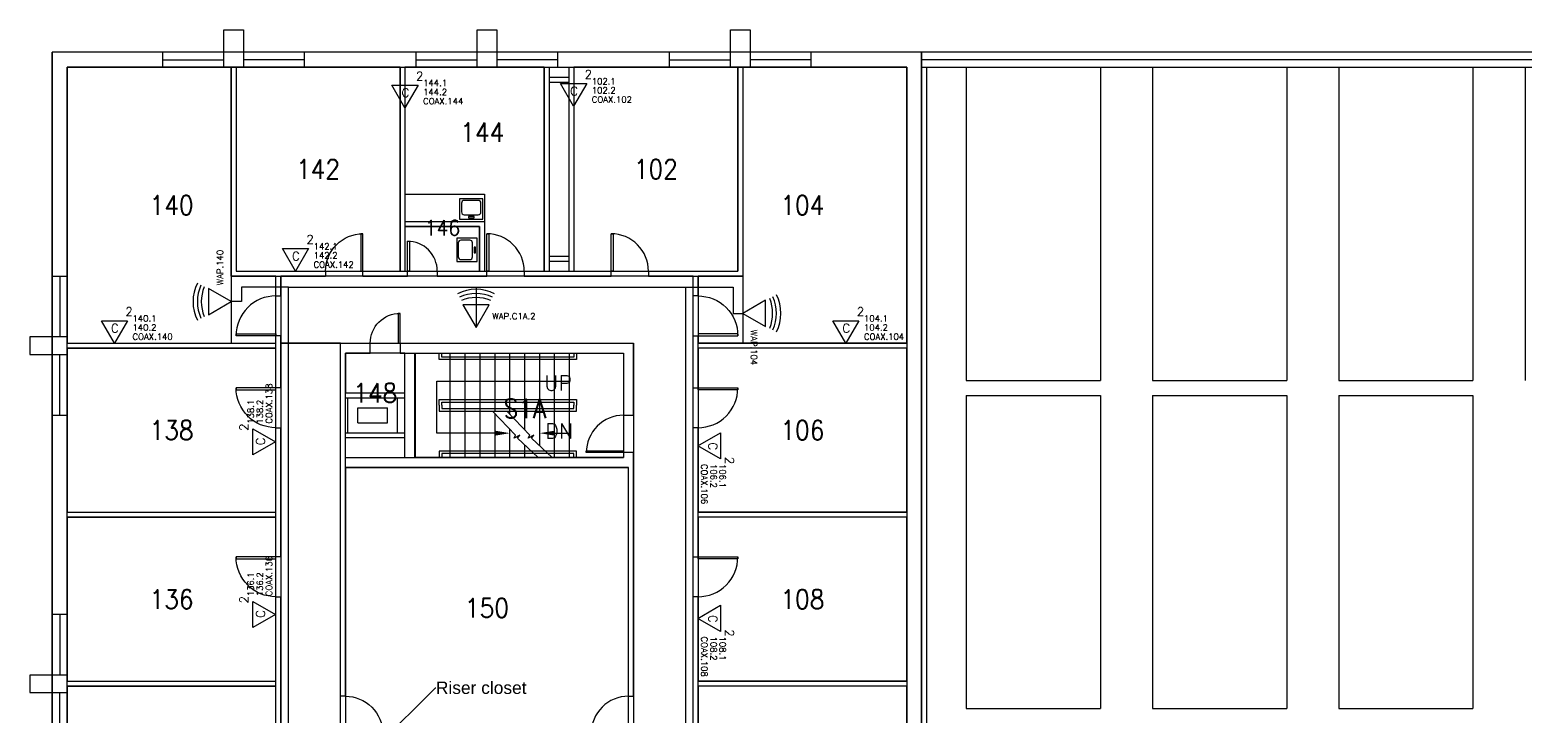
# Model space of a CAD drawing. Header units: inches. Extents: x -460 to 10305, y -938 to 5356.
# Drawn here: x -18 to 1186, y 2703 to 3255 of the extents above; entities that cross this region are included whole.
import ezdxf
from ezdxf import colors
from ezdxf.entities.mleader import LeaderData, LeaderLine
from ezdxf.enums import TextEntityAlignment as Align
from ezdxf.math import Vec2, Vec3

# ---------------------------------------------------------------- set-up
doc = ezdxf.new("R2010")
doc.units = ezdxf.units.IN
doc.header["$MEASUREMENT"] = 0
doc.set_wipeout_variables(frame=1)
doc.linetypes.add('01-0263-01-DWG-BFP-ARCH$0$763', pattern=[5.0001, 5, -0.0001])
for name, color, linetype in [('01-0263-01-DWG-BFP-ARCH$0$SP-AREA', 250, '01-0263-01-DWG-BFP-ARCH$0$763'), ('01-0263-01-DWG-BFP-ARCH$0$SP-CASEHIDE', 11, 'Continuous'), ('01-0263-01-DWG-BFP-ARCH$0$SP-DOORS', 5, 'Continuous'), ('01-0263-01-DWG-BFP-ARCH$0$SP-FIXT', 35, 'Continuous'), ('01-0263-01-DWG-BFP-ARCH$0$SP-GROSS', 30, 'Continuous'), ('01-0263-01-DWG-BFP-ARCH$0$SP-GUARDRAIL', 150, 'Continuous'), ('01-0263-01-DWG-BFP-ARCH$0$SP-RMNO', 7, 'Continuous'), ('01-0263-01-DWG-BFP-ARCH$0$SP-ROOM', 7, 'Continuous'), ('01-0263-01-DWG-BFP-ARCH$0$SP-SITE', 3, 'Continuous'), ('01-0263-01-DWG-BFP-ARCH$0$SP-STAIRS', 1, 'Continuous'), ('01-0263-01-DWG-BFP-ARCH$0$SP-TEXT', 72, 'Continuous'), ('01-0263-01-DWG-BFP-ARCH$0$SP-WALL', 7, 'Continuous'), ('01-0263-01-DWG-BFP-ARCH$0$SP-WINDOWS', 6, 'Continuous'), ('T-Anno-Note', 7, 'Continuous'), ('T-Anno-Soffit', 200, 'Continuous'), ('T-Comm-E', 1, 'Continuous'), ('T-Comm-E-Wireless', 1, 'Continuous'), ('T-Comm-Path', 40, 'Continuous')]:
    doc.layers.add(name, color=color, linetype=linetype)
doc.layers.get('01-0263-01-DWG-BFP-ARCH$0$SP-ROOM').off()
doc.styles.add('01-0263-01-DWG-BFP-ARCH$0$ROMANS', font='ROMANS.shx', dxfattribs={"width": 0.9})
doc.styles.add('01-0263-01-DWG-BFP-ARCH$0$STANDARD', font='TXT.shx', dxfattribs={"height": 12})
doc.styles.add('3-32', font='SIMPLEX.shx', dxfattribs={"height": 9})

# ---------------------------------------------------------------- blocks, each defined once
blk = doc.blocks.new('01-0263-01-DWG-BFP-ARCH$0$DOR00')
at = {"color": 0}
for p, q in [((0, 1), (0, 0)), ((1, 0), (1, 1))]:
    blk.add_line(p, q, dxfattribs=at)
blk = doc.blocks.new('01-0263-01-DWG-BFP-ARCH$0$DOR01')
at = {"color": 0}
for p, q in [((1, 1), (0, 1)), ((0, 1), (0, 0)), ((1, 0), (1, 1)), ((0, 0), (1, 0))]:
    blk.add_line(p, q, dxfattribs=at)
blk = doc.blocks.new('01-0263-01-DWG-BFP-ARCH$0$S')
for p, q in [((4.1, 17.7, 36), (4.1, 8.7, 36)), ((21.3, 20.6, 36), (7, 20.6, 36)), ((24.2, 8.7, 36), (24.2, 17.7, 36)), ((7, 5.8, 36), (21.3, 5.8, 36))]:
    blk.add_line(p, q)
at = {"elevation": 36}
for points in [[(2.2, 1.1), (26.2, 1.1), (26.2, 22.1), (2.2, 22.1)], [(11.2, 2.6), (17.1, 2.6), (17.1, 4.1), (11.2, 4.1)]]:
    blk.add_lwpolyline(points, close=True, dxfattribs=at)
for centre, start, end in [((7, 17.7, 36), 90, 180), ((21.3, 17.7, 36), 0, 90), ((7, 8.7, 36), 180, 270), ((21.3, 8.7, 36), 270, 0)]:
    blk.add_arc(centre, 2.88, start, end)
blk = doc.blocks.new('01-0263-01-DWG-BFP-ARCH$0$FMGRM1')
at = {"style": '01-0263-01-DWG-BFP-ARCH$0$ROMANS', "width": 0.9}
for tag, p in [('DATA1', (0, -0.443)), ('DATA2', (0, -0.602)), ('DATA3', (0, -0.762)), ('DATA4', (0, -0.921)), ('DATA5', (0, -1.081))]:
    blk.add_attdef(tag, text='', height=0.117, dxfattribs=at).set_placement(p, align=Align.CENTER)
at = {"linetype": 'Continuous'}
blk.add_wipeout([(-0.375, -0.125), (0.375, -0.125), (0.375, 0.125), (-0.375, 0.125)], dxfattribs=at)
at = {"style": '01-0263-01-DWG-BFP-ARCH$0$ROMANS', "width": 0.9}
blk.add_attdef('RMAREA', text='', height=0.117, dxfattribs=at).set_placement((0, -0.284), align=Align.CENTER)
at = {"layer": '01-0263-01-DWG-BFP-ARCH$0$SP-RMNO', "style": '01-0263-01-DWG-BFP-ARCH$0$ROMANS', "width": 0.9}
blk.add_attdef('RMNUMB', text='', height=0.16, dxfattribs=at).set_placement((0, 0), align=Align.MIDDLE)
blk = doc.blocks.new('01-0263-01-DWG-BFP-ARCH', base_point=(1295.2, 1353.4))
at = {"layer": '01-0263-01-DWG-BFP-ARCH$0$SP-AREA', "linetype": 'Continuous'}
for points in [[(1307.2, 2411.4), (1307.2, 2407.4), (1475.2, 2407.4), (1475.2, 2461.4), (1439.2, 2461.4), (1439.2, 2629.4), (1307.2, 2629.4)], [(1575.2, 2629.4), (1443.2, 2629.4), (1443.2, 2465.4), (1575.2, 2465.4)], [(1643.2, 2505.4), (1643.2, 2465.4), (1691.2, 2465.4), (1691.2, 2629.4), (1579.2, 2629.4), (1579.2, 2505.4)], [(1715.2, 2465.4), (1847.2, 2465.4), (1847.2, 2629.4), (1715.2, 2629.4)], [(1851.2, 2461.4), (1815.2, 2461.4), (1815.2, 2407.4), (1983.2, 2407.4), (1983.2, 2629.4), (1851.2, 2629.4)], [(1639.2, 2465.4), (1639.2, 2501.4), (1579.2, 2501.4), (1579.2, 2465.4)], [(1475.2, 2271.4), (1475.2, 2403.4), (1307.2, 2403.4), (1307.2, 2271.4)], [(1579.2, 2367.4), (1579.2, 2399.4), (1575.2, 2399.4), (1551.2, 2399.4), (1531.2, 2399.4), (1531.2, 2367.4)], [(1587.7, 2399.4), (1755.2, 2399.4), (1755.2, 2315.4), (1587.7, 2315.4), (1587.7, 2399.4)], [(1983.2, 2271.4), (1983.2, 2403.4), (1815.2, 2403.4), (1815.2, 2271.4)], [(1531.2, 2081.4), (1759.2, 2081.4), (1759.2, 2307.4), (1531.2, 2307.4)], [(1475.2, 2135.4), (1475.2, 2267.4), (1307.2, 2267.4), (1307.2, 2135.4)], [(1983.2, 2135.4), (1983.2, 2267.4), (1815.2, 2267.4), (1815.2, 2135.4)], [(1475.2, 1999.4), (1475.2, 2131.4), (1307.2, 2131.4), (1307.2, 1999.4)], [(1983.2, 1999.4), (1983.2, 2131.4), (1815.2, 2131.4), (1815.2, 1999.4)]]:
    blk.add_lwpolyline(points, close=True, dxfattribs=at)
at = {"layer": '01-0263-01-DWG-BFP-ARCH$0$SP-AREA'}
blk.add_lwpolyline([(1527.2, 2407.4), (1479.2, 2407.4), (1479.2, 1533.4), (1811.2, 1533.4), (1811.2, 2461.4), (1479.2, 2461.4), (1479.2, 2407.4), (1527.2, 2407.4), (1763.2, 2407.4), (1763.2, 1587.4), (1527.2, 1587.4), (1527.2, 2407.4)], close=True, dxfattribs=at)
at = {"layer": '01-0263-01-DWG-BFP-ARCH$0$SP-CASEHIDE'}
for p, q in [((1579.2, 2527.4), (1643.2, 2527.4)), ((1643.2, 2527.4), (1643.2, 2505.4))]:
    blk.add_line(p, q, dxfattribs=at)
at = {"layer": '01-0263-01-DWG-BFP-ARCH$0$SP-DOORS'}
for points in [[(1515.2, 2465.4, -0.414214), (1545.2, 2495.4, -0.414214)], [(1675.2, 2465.4, 0.414214), (1645.2, 2495.4, 0.414214)], [(1775.2, 2465.4, 0.414214), (1745.2, 2495.4, 0.414214)], [(1605.2, 2465.4, 0.414214), (1581.2, 2489.4, 0.414214)], [(1475.2, 2445.4, 0.414214), (1443.2, 2413.4, 0.414214)], [(1815.2, 2445.4, -0.414214), (1847.2, 2413.4, -0.414214)], [(1551.2, 2407.4, -0.414214), (1575.2, 2431.4, -0.414214)], [(1475.2, 2339.4, -0.414214), (1443.2, 2371.4, -0.414214)], [(1815.2, 2339.4, 0.414214), (1847.2, 2371.4, 0.414214)], [(1755.2, 2349.4, 0.414214), (1725.2, 2319.4, 0.414214)], [(1475.2, 2203.4, -0.414214), (1443.2, 2235.4, -0.414214)], [(1815.2, 2203.4, 0.414214), (1847.2, 2235.4, 0.414214)], [(1531.2, 2123.4, -0.414214), (1561.2, 2093.4, -0.414214)], [(1759.2, 2123.4, 0.414214), (1729.2, 2093.4, 0.414214)]]:
    blk.add_lwpolyline(points, format="xyb", dxfattribs=at)
at = {"layer": '01-0263-01-DWG-BFP-ARCH$0$SP-GROSS'}
blk.add_lwpolyline([(1995.2, 2641.4), (1295.2, 2641.4), (1295.2, 1353.4), (1995.1, 1353.5), (1995, 1373.7), (1995.2, 2641.4)], close=True, dxfattribs=at)
at = {"layer": '01-0263-01-DWG-BFP-ARCH$0$SP-GUARDRAIL'}
for p, q in [((1606.8, 2394.2), (1606.8, 2399.4)), ((1608.8, 2396.2), (1608.8, 2399.4)), ((1715.2, 2396.2), (1608.8, 2396.2)), ((1715.2, 2399.4), (1715.2, 2396.2)), ((1717.2, 2399.4), (1717.2, 2394.2)), ((1717.2, 2394.2), (1606.8, 2394.2)), ((1717.2, 2320.6), (1606.8, 2320.6)), ((1606.8, 2320.6), (1606.8, 2315.4)), ((1715.2, 2318.6), (1608.8, 2318.6)), ((1608.8, 2318.6), (1608.8, 2315.4)), ((1715.2, 2315.4), (1715.2, 2318.6)), ((1717.2, 2315.4), (1717.2, 2320.6))]:
    blk.add_line(p, q, dxfattribs=at)
for points in [[(1606.8, 2357.4), (1606.8, 2362), (1717.2, 2362)], [(1608.8, 2357.4), (1608.8, 2360), (1715.2, 2360)], [(1715.2, 2360), (1715.2, 2357.4)], [(1717.2, 2362), (1717.2, 2357.4)], [(1606.8, 2357.4), (1606.8, 2352.8), (1717.2, 2352.8)], [(1608.8, 2357.4), (1608.8, 2354.8), (1715.2, 2354.8)], [(1715.2, 2354.8), (1715.2, 2357.4)], [(1717.2, 2352.8), (1717.2, 2357.4)]]:
    blk.add_lwpolyline(points, dxfattribs=at)
at = {"layer": '01-0263-01-DWG-BFP-ARCH$0$SP-SITE'}
for p, q in [((2031.2, 2629.4), (2031.2, 2377.4)), ((2031.2, 2629.4), (2139.2, 2629.4)), ((2139.2, 2629.4), (2139.2, 2377.4)), ((2181.2, 2629.4), (2181.2, 2377.4)), ((2289.2, 2629.4), (2289.2, 2377.4)), ((2331.2, 2629.4), (2331.2, 2377.4)), ((2439.2, 2629.4), (2439.2, 2377.4)), ((2481.2, 2629.4), (2481.2, 2377.4)), ((2031.2, 2377.4), (2139.2, 2377.4)), ((2181.2, 2377.4), (2289.2, 2377.4)), ((2331.2, 2377.4), (2439.2, 2377.4)), ((2031.2, 2365.4), (2031.2, 2113.4)), ((2031.2, 2365.4), (2139.2, 2365.4)), ((2139.2, 2365.4), (2139.2, 2113.4)), ((2181.2, 2365.4), (2181.2, 2113.4)), ((2181.2, 2365.4), (2289.2, 2365.4)), ((2289.2, 2365.4), (2289.2, 2113.4)), ((2331.2, 2365.4), (2331.2, 2113.4)), ((2331.2, 2365.4), (2439.2, 2365.4)), ((2439.2, 2365.4), (2439.2, 2113.4)), ((2031.2, 2113.4), (2139.2, 2113.4)), ((2181.2, 2113.4), (2289.2, 2113.4)), ((2331.2, 2113.4), (2439.2, 2113.4))]:
    blk.add_line(p, q, dxfattribs=at)
for points in [[(2533.2, 2641.4), (2421.7, 2641.4), (1995.2, 2641.4)], [(2533.2, 2635.4), (1995.2, 2635.4)], [(1995.2, 2629.4), (2421.7, 2629.4), (2533.2, 2629.4)]]:
    blk.add_lwpolyline(points, dxfattribs=at)
at = {"layer": '01-0263-01-DWG-BFP-ARCH$0$SP-STAIRS'}
for p, q in [((1615.7, 2315.4), (1615.7, 2399.4)), ((1627.7, 2315.4), (1627.7, 2399.4)), ((1639.7, 2315.4), (1639.7, 2399.4)), ((1651.7, 2352.8), (1651.7, 2399.4)), ((1663.7, 2350), (1663.7, 2399.4)), ((1675.7, 2337.3), (1675.7, 2399.4)), ((1687.7, 2324.9), (1687.7, 2399.4)), ((1699.7, 2315.4), (1699.7, 2399.4)), ((1711.7, 2315.4), (1711.7, 2399.4)), ((1651.7, 2315.4), (1651.7, 2350.8)), ((1663.7, 2315.4), (1663.7, 2338.1)), ((1675.7, 2315.4), (1675.7, 2325.5))]:
    blk.add_line(p, q, dxfattribs=at)
for points in [[(1686.5, 2315.4), (1669.8, 2331.1), (1671.7, 2333.5), (1667.2, 2330.9), (1668.2, 2333.3), (1649.8, 2352.8)], [(1697.8, 2315.4), (1681.1, 2331.1), (1683, 2333.5), (1678.5, 2330.9), (1679.6, 2333.3), (1661.1, 2352.8)]]:
    blk.add_lwpolyline(points, dxfattribs=at)
at = {"layer": '01-0263-01-DWG-BFP-ARCH$0$SP-TEXT'}
for p, q in [((1604.8, 2335), (1604.8, 2376.9)), ((1604.8, 2376.9), (1711.7, 2376.9)), ((1651.7, 2335), (1604.8, 2335)), ((1699.7, 2335), (1711.7, 2335))]:
    blk.add_line(p, q, dxfattribs=at)
for points in [[(1651.7, 2333), (1651.7, 2337), (1663.7, 2335)], [(1699.7, 2337), (1699.7, 2333), (1687.7, 2335)]]:
    blk.add_solid(points, dxfattribs=at)
at = {"layer": '01-0263-01-DWG-BFP-ARCH$0$SP-WALL'}
for p, q in [((1433.2, 2659.4), (1449.2, 2659.4)), ((1433.2, 2629.4), (1433.2, 2659.4)), ((1449.2, 2659.4), (1449.2, 2629.4)), ((1637.2, 2629.4), (1637.2, 2659.4)), ((1637.2, 2659.4), (1653.2, 2659.4)), ((1653.2, 2659.4), (1653.2, 2629.4)), ((1841.2, 2659.4), (1857.2, 2659.4)), ((1841.2, 2629.4), (1841.2, 2659.4)), ((1857.2, 2659.4), (1857.2, 2629.4)), ((1384.2, 2629.4), (1384.2, 2641.4)), ((1498.2, 2629.4), (1498.2, 2641.4)), ((1588.2, 2629.4), (1588.2, 2641.4)), ((1702.2, 2629.4), (1702.2, 2641.4)), ((1792.2, 2629.4), (1792.2, 2641.4)), ((1906.2, 2629.4), (1906.2, 2641.4)), ((1995.2, 2641.4), (1995.2, 1375.4)), ((1449.2, 2629.4), (1433.2, 2629.4)), ((1439.2, 2629.4), (1439.2, 2461.4)), ((1443.2, 2629.4), (1443.2, 2465.4)), ((1575.2, 2629.4), (1575.2, 2465.4)), ((1579.2, 2629.4), (1579.2, 2465.4)), ((1653.2, 2629.4), (1637.2, 2629.4)), ((1691.2, 2629.4), (1691.2, 2465.4)), ((1695.2, 2629.4), (1695.2, 2465.4)), ((1711.2, 2629.4), (1711.2, 2465.4)), ((1715.2, 2629.4), (1715.2, 2465.4)), ((1857.2, 2629.4), (1841.2, 2629.4)), ((1847.2, 2629.4), (1847.2, 2465.4)), ((1851.2, 2629.4), (1851.2, 2461.4)), ((1983.2, 2629.4), (1983.2, 1365.4)), ((1999.2, 2629.4), (1999.2, 1381.4)), ((1579.2, 2505.4), (1643.2, 2505.4)), ((1643.2, 2505.4), (1643.2, 2465.4)), ((1579.2, 2501.4), (1639.2, 2501.4)), ((1639.2, 2501.4), (1639.2, 2465.4)), ((1295.2, 2461.4), (1307.2, 2461.4)), ((1439.2, 2461.4), (1515.2, 2461.4)), ((1443.2, 2465.4), (1515.2, 2465.4)), ((1475.2, 2445.4), (1475.2, 2461.4)), ((1479.2, 2445.4), (1479.2, 2461.4)), ((1545.2, 2465.4), (1581.2, 2465.4)), ((1545.2, 2461.4), (1581.2, 2461.4)), ((1605.2, 2465.4), (1645.2, 2465.4)), ((1605.2, 2461.4), (1645.2, 2461.4)), ((1675.2, 2465.4), (1745.2, 2465.4)), ((1675.2, 2461.4), (1745.2, 2461.4)), ((1775.2, 2465.4), (1847.2, 2465.4)), ((1775.2, 2461.4), (1851.2, 2461.4)), ((1811.2, 2445.4), (1811.2, 2461.4)), ((1815.2, 2445.4), (1815.2, 2461.4)), ((1307.2, 2412.4), (1277.2, 2412.4)), ((1277.2, 2412.4), (1277.2, 2398.4)), ((1295.2, 2412.4), (1295.2, 2398.4)), ((1475.2, 2371.4), (1475.2, 2413.4)), ((1479.2, 2371.4), (1479.2, 2413.4)), ((1811.2, 2371.4), (1811.2, 2413.4)), ((1815.2, 2371.4), (1815.2, 2413.4)), ((1277.2, 2398.4), (1307.2, 2398.4)), ((1307.2, 2407.4), (1475.2, 2407.4)), ((1307.2, 2403.4), (1475.2, 2403.4)), ((1527.2, 2407.4), (1551.2, 2407.4)), ((1527.2, 2123.4), (1527.2, 2407.4)), ((1531.2, 2399.4), (1551.2, 2399.4)), ((1531.2, 2123.4), (1531.2, 2399.4)), ((1575.2, 2407.4), (1763.2, 2407.4)), ((1575.2, 2399.4), (1755.2, 2399.4)), ((1579.2, 2315.4), (1579.2, 2399.4)), ((1587.2, 2315.4), (1587.2, 2399.4)), ((1755.2, 2399.4), (1755.2, 2349.4)), ((1763.2, 2349.4), (1763.2, 2407.4)), ((1983.2, 2407.4), (1815.2, 2407.4)), ((1983.2, 2403.4), (1815.2, 2403.4)), ((1531.2, 2367.4), (1579.2, 2367.4)), ((1531.2, 2363.4), (1579.2, 2363.4)), ((1533.2, 2335.4), (1533.2, 2363.4)), ((1573.2, 2335.4), (1573.2, 2363.4)), ((1295.2, 2349.4), (1307.2, 2349.4)), ((1541.2, 2355.4), (1565.2, 2355.4)), ((1541.2, 2343.4), (1541.2, 2355.4)), ((1565.2, 2343.4), (1565.2, 2355.4)), ((1475.2, 2235.4), (1475.2, 2339.4)), ((1479.2, 2235.4), (1479.2, 2339.4)), ((1541.2, 2343.4), (1565.2, 2343.4)), ((1811.2, 2235.4), (1811.2, 2339.4)), ((1815.2, 2235.4), (1815.2, 2339.4)), ((1531.2, 2335.4), (1579.2, 2335.4)), ((1531.2, 2331.4), (1579.2, 2331.4)), ((1531.2, 2315.4), (1755.2, 2315.4)), ((1755.2, 2319.4), (1755.2, 2315.4)), ((1763.2, 2123.4), (1763.2, 2319.4)), ((1531.2, 2307.4), (1759.2, 2307.4)), ((1759.2, 2123.4), (1759.2, 2307.4)), ((1307.2, 2271.4), (1475.2, 2271.4)), ((1307.2, 2267.4), (1475.2, 2267.4)), ((1983.2, 2271.4), (1815.2, 2271.4)), ((1983.2, 2267.4), (1815.2, 2267.4)), ((1475.2, 2099.4), (1475.2, 2203.4)), ((1479.2, 2099.4), (1479.2, 2203.4)), ((1811.2, 2099.4), (1811.2, 2203.4)), ((1815.2, 2099.4), (1815.2, 2203.4)), ((1295.2, 2189.4), (1307.2, 2189.4)), ((1307.2, 2140.4), (1277.2, 2140.4)), ((1277.2, 2140.4), (1277.2, 2126.4)), ((1295.2, 2140.4), (1295.2, 2126.4)), ((1307.2, 2135.4), (1475.2, 2135.4)), ((1307.2, 2131.4), (1475.2, 2131.4)), ((1983.2, 2135.4), (1815.2, 2135.4)), ((1983.2, 2131.4), (1815.2, 2131.4)), ((1277.2, 2126.4), (1307.2, 2126.4))]:
    blk.add_line(p, q, dxfattribs=at)
for points in [[(1295.2, 1904.4), (1295.2, 2411.4), (1295.2, 2641.4)], [(1995.1, 2641.4), (1295.2, 2641.4)], [(1307.2, 1904.4), (1307.2, 2411.4), (1307.2, 2629.4)], [(1307.2, 2629.4), (1983.2, 2629.4)], [(1695.2, 2621.4), (1711.2, 2621.4)], [(1695.2, 2617.4), (1711.2, 2617.4)], [(1695.2, 2477.4), (1711.2, 2477.4)], [(1695.2, 2473.4), (1711.2, 2473.4)]]:
    blk.add_lwpolyline(points, dxfattribs=at)
at = {"layer": '01-0263-01-DWG-BFP-ARCH$0$SP-WINDOWS'}
for p, q in [((1384.2, 2635.4), (1433.2, 2635.4)), ((1498.2, 2635.4), (1449.2, 2635.4)), ((1588.2, 2635.4), (1637.2, 2635.4)), ((1702.2, 2635.4), (1653.2, 2635.4)), ((1792.2, 2635.4), (1841.2, 2635.4)), ((1906.2, 2635.4), (1857.2, 2635.4)), ((1301.2, 2461.4), (1301.2, 2412.4)), ((1301.2, 2349.4), (1301.2, 2398.4)), ((1301.2, 2189.4), (1301.2, 2140.4)), ((1301.2, 2077.4), (1301.2, 2126.4))]:
    blk.add_line(p, q, dxfattribs=at)
at = {"layer": '01-0263-01-DWG-BFP-ARCH$0$SP-DOORS'}
for p, xscale, yscale, zscale, rotation in [((1545.2, 2465.4), 30, 1.5, 30, 90), ((1645.2, 2465.4), 30, -1.5, 30, 90), ((1745.2, 2465.4), 30, -1.5, 30, 90), ((1581.2, 2465.4), 24, -1.5, 24, 90), ((1575.2, 2407.4), 24, 1.5, 24, 90.00000000000323), ((1475.2, 2413.4), 32, -1.5, 32, 180), ((1475.2, 2371.4), 32, 1.5, 32, 180), ((1755.2, 2319.4), 30, -1.5, 30, 180), ((1475.2, 2235.4), 32, 1.5, 32, 180)]:
    blk.add_blockref('01-0263-01-DWG-BFP-ARCH$0$DOR01', p, dxfattribs=dict(at, xscale=xscale, yscale=yscale, zscale=zscale, rotation=rotation))
at = {"layer": '01-0263-01-DWG-BFP-ARCH$0$SP-DOORS', "xscale": 32, "zscale": 32}
for p, yscale in [((1815.2, 2413.4), 1.5), ((1815.2, 2371.4), -1.5), ((1815.2, 2235.4), -1.5)]:
    blk.add_blockref('01-0263-01-DWG-BFP-ARCH$0$DOR01', p, dxfattribs=dict(at, yscale=yscale))
at = {"layer": '01-0263-01-DWG-BFP-ARCH$0$SP-FIXT', "xscale": 0.78, "yscale": 0.78, "zscale": 0.78}
blk.add_blockref('01-0263-01-DWG-BFP-ARCH$0$S', (1621.5, 2506.2, 7.9), dxfattribs=at)
at = {"layer": '01-0263-01-DWG-BFP-ARCH$0$SP-FIXT', "xscale": 0.78, "yscale": 0.78, "zscale": 0.78, "rotation": 90}
blk.add_blockref('01-0263-01-DWG-BFP-ARCH$0$S', (1638.1, 2471.4, 7.9), dxfattribs=at)
at = {"layer": '01-0263-01-DWG-BFP-ARCH$0$SP-WALL'}
for p, xscale, yscale, zscale, rotation in [((1545.2, 2465.4), 30, 4, 30, 180), ((1475.2, 2413.4), 32, -4, 32, 90), ((1815.2, 2413.4), 32, 3.999999999999773, 32, 90), ((1575.2, 2399.4), 24, -7.999999999999544, 24, 180), ((1475.2, 2371.4), 32, 4, 32, 270), ((1815.2, 2371.4), 32, -3.999999999999773, 32, 270), ((1755.2, 2319.4), 30, -7.999999999999773, 30, 90), ((1475.2, 2235.4), 32, 4, 32, 270), ((1815.2, 2235.4), 32, -4.000000000000227, 32, 270), ((1531.2, 2093.4), 30, 4, 30, 90), ((1759.2, 2093.4), 30, -3.999999999999773, 30, 90)]:
    blk.add_blockref('01-0263-01-DWG-BFP-ARCH$0$DOR00', p, dxfattribs=dict(at, xscale=xscale, yscale=yscale, zscale=zscale, rotation=rotation))
at = {"layer": '01-0263-01-DWG-BFP-ARCH$0$SP-WALL', "yscale": -4}
for p, xscale, zscale in [((1581.2, 2465.4), 24, 24), ((1645.2, 2465.4), 30, 30), ((1745.2, 2465.4), 30, 30)]:
    blk.add_blockref('01-0263-01-DWG-BFP-ARCH$0$DOR00', p, dxfattribs=dict(at, xscale=xscale, zscale=zscale))
at = {"layer": '01-0263-01-DWG-BFP-ARCH$0$SP-TEXT', "style": '01-0263-01-DWG-BFP-ARCH$0$STANDARD'}
for s, p in [('UP', (1713.6, 2375.3)), ('DN', (1714.4, 2336.8))]:
    blk.add_text(s, height=12, dxfattribs=at).set_placement(p, align=Align.MIDDLE_RIGHT)
at = {"layer": '01-0263-01-DWG-BFP-ARCH$0$SP-ROOM'}
ref = blk.add_blockref('01-0263-01-DWG-BFP-ARCH$0$FMGRM1', (1641.4, 2577.1), dxfattribs=dict(at, xscale=96, yscale=96, zscale=96))
ref.add_attrib('RMNUMB', '144', dxfattribs={"layer": '01-0263-01-DWG-BFP-ARCH$0$SP-RMNO', "height": 15.36, "style": '01-0263-01-DWG-BFP-ARCH$0$ROMANS', "width": 0.9}).set_placement((1641.4, 2577.1), align=Align.MIDDLE)
ref = blk.add_blockref('01-0263-01-DWG-BFP-ARCH$0$FMGRM1', (1509.2, 2547.4), dxfattribs=dict(at, xscale=96, yscale=96, zscale=96))
ref.add_attrib('RMNUMB', '142', dxfattribs={"layer": '01-0263-01-DWG-BFP-ARCH$0$SP-RMNO', "height": 15.36, "style": '01-0263-01-DWG-BFP-ARCH$0$ROMANS', "width": 0.9}).set_placement((1509.2, 2547.4), align=Align.MIDDLE)
ref = blk.add_blockref('01-0263-01-DWG-BFP-ARCH$0$FMGRM1', (1781.2, 2547.4), dxfattribs=dict(at, xscale=96, yscale=96, zscale=96))
ref.add_attrib('RMNUMB', '102', dxfattribs={"layer": '01-0263-01-DWG-BFP-ARCH$0$SP-RMNO', "height": 15.36, "style": '01-0263-01-DWG-BFP-ARCH$0$ROMANS', "width": 0.9}).set_placement((1781.2, 2547.4), align=Align.MIDDLE)
ref = blk.add_blockref('01-0263-01-DWG-BFP-ARCH$0$FMGRM1', (1391.2, 2518.4), dxfattribs=dict(at, xscale=96, yscale=96, zscale=96))
ref.add_attrib('RMNUMB', '140', dxfattribs={"layer": '01-0263-01-DWG-BFP-ARCH$0$SP-RMNO', "height": 15.36, "style": '01-0263-01-DWG-BFP-ARCH$0$ROMANS', "width": 0.9}).set_placement((1391.2, 2518.4), align=Align.MIDDLE)
ref = blk.add_blockref('01-0263-01-DWG-BFP-ARCH$0$FMGRM1', (1899.2, 2518.4), dxfattribs=dict(at, xscale=96, yscale=96, zscale=96))
ref.add_attrib('RMNUMB', '104', dxfattribs={"layer": '01-0263-01-DWG-BFP-ARCH$0$SP-RMNO', "height": 15.36, "style": '01-0263-01-DWG-BFP-ARCH$0$ROMANS', "width": 0.9}).set_placement((1899.2, 2518.4), align=Align.MIDDLE)
ref = blk.add_blockref('01-0263-01-DWG-BFP-ARCH$0$FMGRM1', (1609.4, 2500.2), dxfattribs=dict(at, xscale=76.80000000000003, yscale=76.80000000000003, zscale=76.80000000000003))
ref.add_attrib('RMNUMB', '146', dxfattribs={"layer": '01-0263-01-DWG-BFP-ARCH$0$SP-RMNO', "height": 12.29, "style": '01-0263-01-DWG-BFP-ARCH$0$ROMANS', "width": 0.9}).set_placement((1609.4, 2500.2), align=Align.MIDDLE)
ref = blk.add_blockref('01-0263-01-DWG-BFP-ARCH$0$FMGRM1', (1555.2, 2367.4), dxfattribs=dict(at, xscale=96, yscale=96, zscale=96))
ref.add_attrib('RMNUMB', '148', dxfattribs={"layer": '01-0263-01-DWG-BFP-ARCH$0$SP-RMNO', "height": 15.36, "style": '01-0263-01-DWG-BFP-ARCH$0$ROMANS', "width": 0.9}).set_placement((1555.2, 2367.4), align=Align.MIDDLE)
ref = blk.add_blockref('01-0263-01-DWG-BFP-ARCH$0$FMGRM1', (1675.7, 2354.8), dxfattribs=dict(at, xscale=96, yscale=96, zscale=96))
ref.add_attrib('RMNUMB', 'S1A', dxfattribs={"layer": '01-0263-01-DWG-BFP-ARCH$0$SP-RMNO', "height": 15.36, "style": '01-0263-01-DWG-BFP-ARCH$0$ROMANS', "width": 0.9}).set_placement((1675.7, 2354.8), align=Align.MIDDLE)
ref = blk.add_blockref('01-0263-01-DWG-BFP-ARCH$0$FMGRM1', (1391.2, 2337.4), dxfattribs=dict(at, xscale=96, yscale=96, zscale=96))
ref.add_attrib('RMNUMB', '138', dxfattribs={"layer": '01-0263-01-DWG-BFP-ARCH$0$SP-RMNO', "height": 15.36, "style": '01-0263-01-DWG-BFP-ARCH$0$ROMANS', "width": 0.9}).set_placement((1391.2, 2337.4), align=Align.MIDDLE)
ref = blk.add_blockref('01-0263-01-DWG-BFP-ARCH$0$FMGRM1', (1899.2, 2337.4), dxfattribs=dict(at, xscale=96, yscale=96, zscale=96))
ref.add_attrib('RMNUMB', '106', dxfattribs={"layer": '01-0263-01-DWG-BFP-ARCH$0$SP-RMNO', "height": 15.36, "style": '01-0263-01-DWG-BFP-ARCH$0$ROMANS', "width": 0.9}).set_placement((1899.2, 2337.4), align=Align.MIDDLE)
ref = blk.add_blockref('01-0263-01-DWG-BFP-ARCH$0$FMGRM1', (1391.2, 2201.4), dxfattribs=dict(at, xscale=96, yscale=96, zscale=96))
ref.add_attrib('RMNUMB', '136', dxfattribs={"layer": '01-0263-01-DWG-BFP-ARCH$0$SP-RMNO', "height": 15.36, "style": '01-0263-01-DWG-BFP-ARCH$0$ROMANS', "width": 0.9}).set_placement((1391.2, 2201.4), align=Align.MIDDLE)
ref = blk.add_blockref('01-0263-01-DWG-BFP-ARCH$0$FMGRM1', (1645.2, 2194.4), dxfattribs=dict(at, xscale=96, yscale=96, zscale=96))
ref.add_attrib('RMNUMB', '150', dxfattribs={"layer": '01-0263-01-DWG-BFP-ARCH$0$SP-RMNO', "height": 15.36, "style": '01-0263-01-DWG-BFP-ARCH$0$ROMANS', "width": 0.9}).set_placement((1645.2, 2194.4), align=Align.MIDDLE)
ref = blk.add_blockref('01-0263-01-DWG-BFP-ARCH$0$FMGRM1', (1899.2, 2201.4), dxfattribs=dict(at, xscale=96, yscale=96, zscale=96))
ref.add_attrib('RMNUMB', '108', dxfattribs={"layer": '01-0263-01-DWG-BFP-ARCH$0$SP-RMNO', "height": 15.36, "style": '01-0263-01-DWG-BFP-ARCH$0$ROMANS', "width": 0.9}).set_placement((1899.2, 2201.4), align=Align.MIDDLE)
blk = doc.blocks.new('WIRELESS')
for p, q in [((10.5, 18.2), (-10.5, 18.2)), ((-10.5, 18.2), (0, 0)), ((0, 0), (10.5, 18.2))]:
    blk.add_line(p, q)
for centre, start, end in [((0, -1.4), 62.4297, 117.5703), ((0, -4.9), 65.5205, 114.4795), ((0, -8.1), 68.4095, 111.5905)]:
    blk.add_arc(centre, 32.1, start, end)
at = {"style": '3-32', "flags": 1}
for tag, p in [('RM_NUMBER', (50.9, 153.7)), ('UTP_CATEGORY', (50.9, 140.3)), ('QUANTITY_UTP', (50.9, 127.2)), ('WIRELESS_OUTLET_LOCATION', (50.9, 114.2)), ('TELECOMM_ROOM', (50.9, 100.3)), ('QTY_COAX', (50.3, 74.2)), ('POS_2', (166.1, 63.3)), ('POS_3', (166.1, 55.3)), ('POS_4', (166.1, 46.8)), ('POS_5', (166.1, 38.7)), ('POS_6', (166.1, 30))]:
    blk.add_attdef(tag, p, '', height=5, dxfattribs=at)
at = {"flags": 1}
for tag, p in [('SERIAL_NUMBER', (51.8, 50.2)), ('MAC_ADDRESS', (51.8, 26.2)), ('ELEVATION', (51.8, 2.2)), ('WO_NUMBER', (54, -25.6))]:
    blk.add_attdef(tag, text='', height=5, dxfattribs=at).set_placement(p, align=Align.BOTTOM_LEFT)
at = {"style": '3-32'}
blk.add_attdef('POS_1', (13.2, 6.5), '', height=5, dxfattribs=at)
blk = doc.blocks.new('VOICE(1)DATA(1)COAX(1)')
for p, q in [((0, 0), (-10.5, 18.2)), ((-10.5, 18.2), (10.5, 18.2)), ((10.5, 18.2), (0, 0))]:
    blk.add_line(p, q)
at = {"char_height": 7, "attachment_point": 1, "style": '3-32'}
for s, insert, width in [('2', (8.8, 29), 11.781), ('C', (-2.8, 15.6), 12.703)]:
    blk.add_mtext(s, dxfattribs=dict(at, insert=insert, width=width))
at = {"style": '3-32', "flags": 1}
for tag, p in [('RM_NUMBER', (92.1, 138.9)), ('UTP_CATEGORY', (92.1, 125.6)), ('QUANTITY_UTP', (92.1, 112.4)), ('WIRELESS_OUTLET_LOCATION', (92.1, 99.4)), ('TELECOMM_ROOM', (92.1, 85.6)), ('QTY_COAX', (91.3, 59.5)), ('POS_4', (202.7, 34.3)), ('POS_5', (202.7, 26)), ('POS_6', (202.7, 17.5))]:
    blk.add_attdef(tag, p, '', height=5, dxfattribs=at)
at = {"flags": 1}
blk.add_attdef('WO_NUMBER', text='', height=5, dxfattribs=at).set_placement((90.2, 43.1), align=Align.BOTTOM_LEFT)
at = {"style": '3-32'}
for tag, p in [('POS_1', (14.6, 17.5)), ('POS_2', (14.6, 10.2)), ('POS_3', (14.6, 2.8))]:
    blk.add_attdef(tag, p, '', height=5, dxfattribs=at)

msp = doc.modelspace()

# ---------------------------------------------------------------- block references
msp.add_blockref('01-0263-01-DWG-BFP-ARCH', (0.3, 1949.1))

# ---------------------------------------------------------------- next in the draw order: linework, layer by layer
at = {"layer": 'T-Anno-Soffit'}
for p, q in [((144.3, 3057.1), (144.3, 3003.1)), ((556.3, 3057.1), (556.3, 3003.1))]:
    msp.add_line(p, q, dxfattribs=at)
at = {"layer": 'T-Comm-Path'}
for points in [[(236.3, 2635.1), (190.5, 2635.1), (190.5, 3048.1), (152.6, 3048.1), (152.6, 3036.5), (144.3, 3036.5)], [(236.3, 2635.1), (190.5, 2635.1), (190.5, 3048.1), (341.5, 3048.1), (341.5, 3015.8)], [(236.3, 2635.1), (190.5, 2635.1), (190.5, 3048.1), (510.1, 3048.1), (510.1, 2574.9), (499.7, 2574.9)], [(236.3, 2635.1), (190.5, 2635.1), (190.5, 3048.1), (548.5, 3048.1), (548.5, 3027.1), (556.3, 3027.1)]]:
    msp.add_lwpolyline(points, dxfattribs=at)

# ---------------------------------------------------------------- next in the draw order: block references
at = {"layer": 'T-Comm-E'}
for p, values in [((284.3, 3192.5), {'POS_1': '144.1', 'POS_2': '144.2', 'POS_3': 'COAX.144'}), ((420.1, 3193.8), {'POS_1': '102.1', 'POS_2': '102.2', 'POS_3': 'COAX.102'}), ((196.1, 3061), {'POS_1': '142.1', 'POS_2': '142.2', 'POS_3': 'COAX.142'}), ((50.3, 3003), {'POS_1': '140.1', 'POS_2': '140.2', 'POS_3': 'COAX.140'}), ((639.3, 3003), {'POS_1': '104.1', 'POS_2': '104.2', 'POS_3': 'COAX.104'})]:
    msp.add_blockref('VOICE(1)DATA(1)COAX(1)', p, dxfattribs=at).add_auto_attribs(values)
for p, rotation, values in [((180.1, 2923.7), 90, {'POS_1': '138.1', 'POS_2': '138.2', 'POS_3': 'COAX.138'}), ((520.1, 2920.5), 270, {'POS_1': '106.1', 'POS_2': '106.2', 'POS_3': 'COAX.106'}), ((180.1, 2784.9), 90, {'POS_1': '136.1', 'POS_2': '136.2', 'POS_3': 'COAX.136'}), ((520.1, 2781.7), 270, {'POS_1': '108.1', 'POS_2': '108.2', 'POS_3': 'COAX.108'})]:
    msp.add_blockref('VOICE(1)DATA(1)COAX(1)', p, dxfattribs=dict(at, rotation=rotation)).add_auto_attribs(values)
at = {"layer": 'T-Comm-E-Wireless'}
for p, rotation, values in [((144.3, 3036.5), 90, {'POS_1': 'WAP.140'}), ((556.3, 3027.1), 270, {'POS_1': 'WAP.104'})]:
    msp.add_blockref('WIRELESS', p, dxfattribs=dict(at, rotation=rotation)).add_auto_attribs(values)
msp.add_blockref('WIRELESS', (341.5, 3015.8), dxfattribs=at).add_auto_attribs({'POS_1': 'WAP.C1A.2'})

# ---------------------------------------------------------------- next in the draw order: leaders
at = {"layer": 'T-Anno-Note'}
ml = msp.add_multileader_mtext('Standard', dxfattribs=at)
ml.set_content('{\\f@Arial Unicode MS|b0|i0|c0|p34;Riser closet}', color=256)
ml.set_leader_properties()
ml.build(insert=Vec2(0, 0))
ml.multileader.update_dxf_attribs({"text_right_attachment_type": 6, "dogleg_length": 0.36, "arrow_head_size": 10})
ctx = ml.context
ctx.base_point, ctx.char_height, ctx.arrow_head_size, ctx.landing_gap_size, ctx.plane_origin = Vec3(309.1, 2725.9), 10, 10, 0.09, Vec3(252.7, 2669.8)
ctx.right_attachment = 6
notes = []
notes.append((ctx, [(0, (1, 1, 0), (308.8, 2725.9), (1, 0), 0.36, [(0, [(256, 2673.1)], 0, [])])]))
ctx.mtext.insert, ctx.mtext.flow_direction = Vec3(309.2, 2730.9), 5
for ctx, leaders in notes:
    for number, flags, end, landing, length, lines in leaders:
        leader = LeaderData()
        leader.index, (leader.has_last_leader_line, leader.has_dogleg_vector, leader.attachment_direction) = number, flags
        leader.last_leader_point, leader.dogleg_vector, leader.dogleg_length = Vec3(end), Vec3(landing), length
        for number, points, colour, breaks in lines:
            line = LeaderLine()
            line.index, line.vertices, line.color, line.breaks = number, Vec3.list(points), colors.encode_raw_color(colour), breaks
            leader.lines.append(line)
        ctx.leaders.append(leader)

doc.saveas('drawing.dxf')
